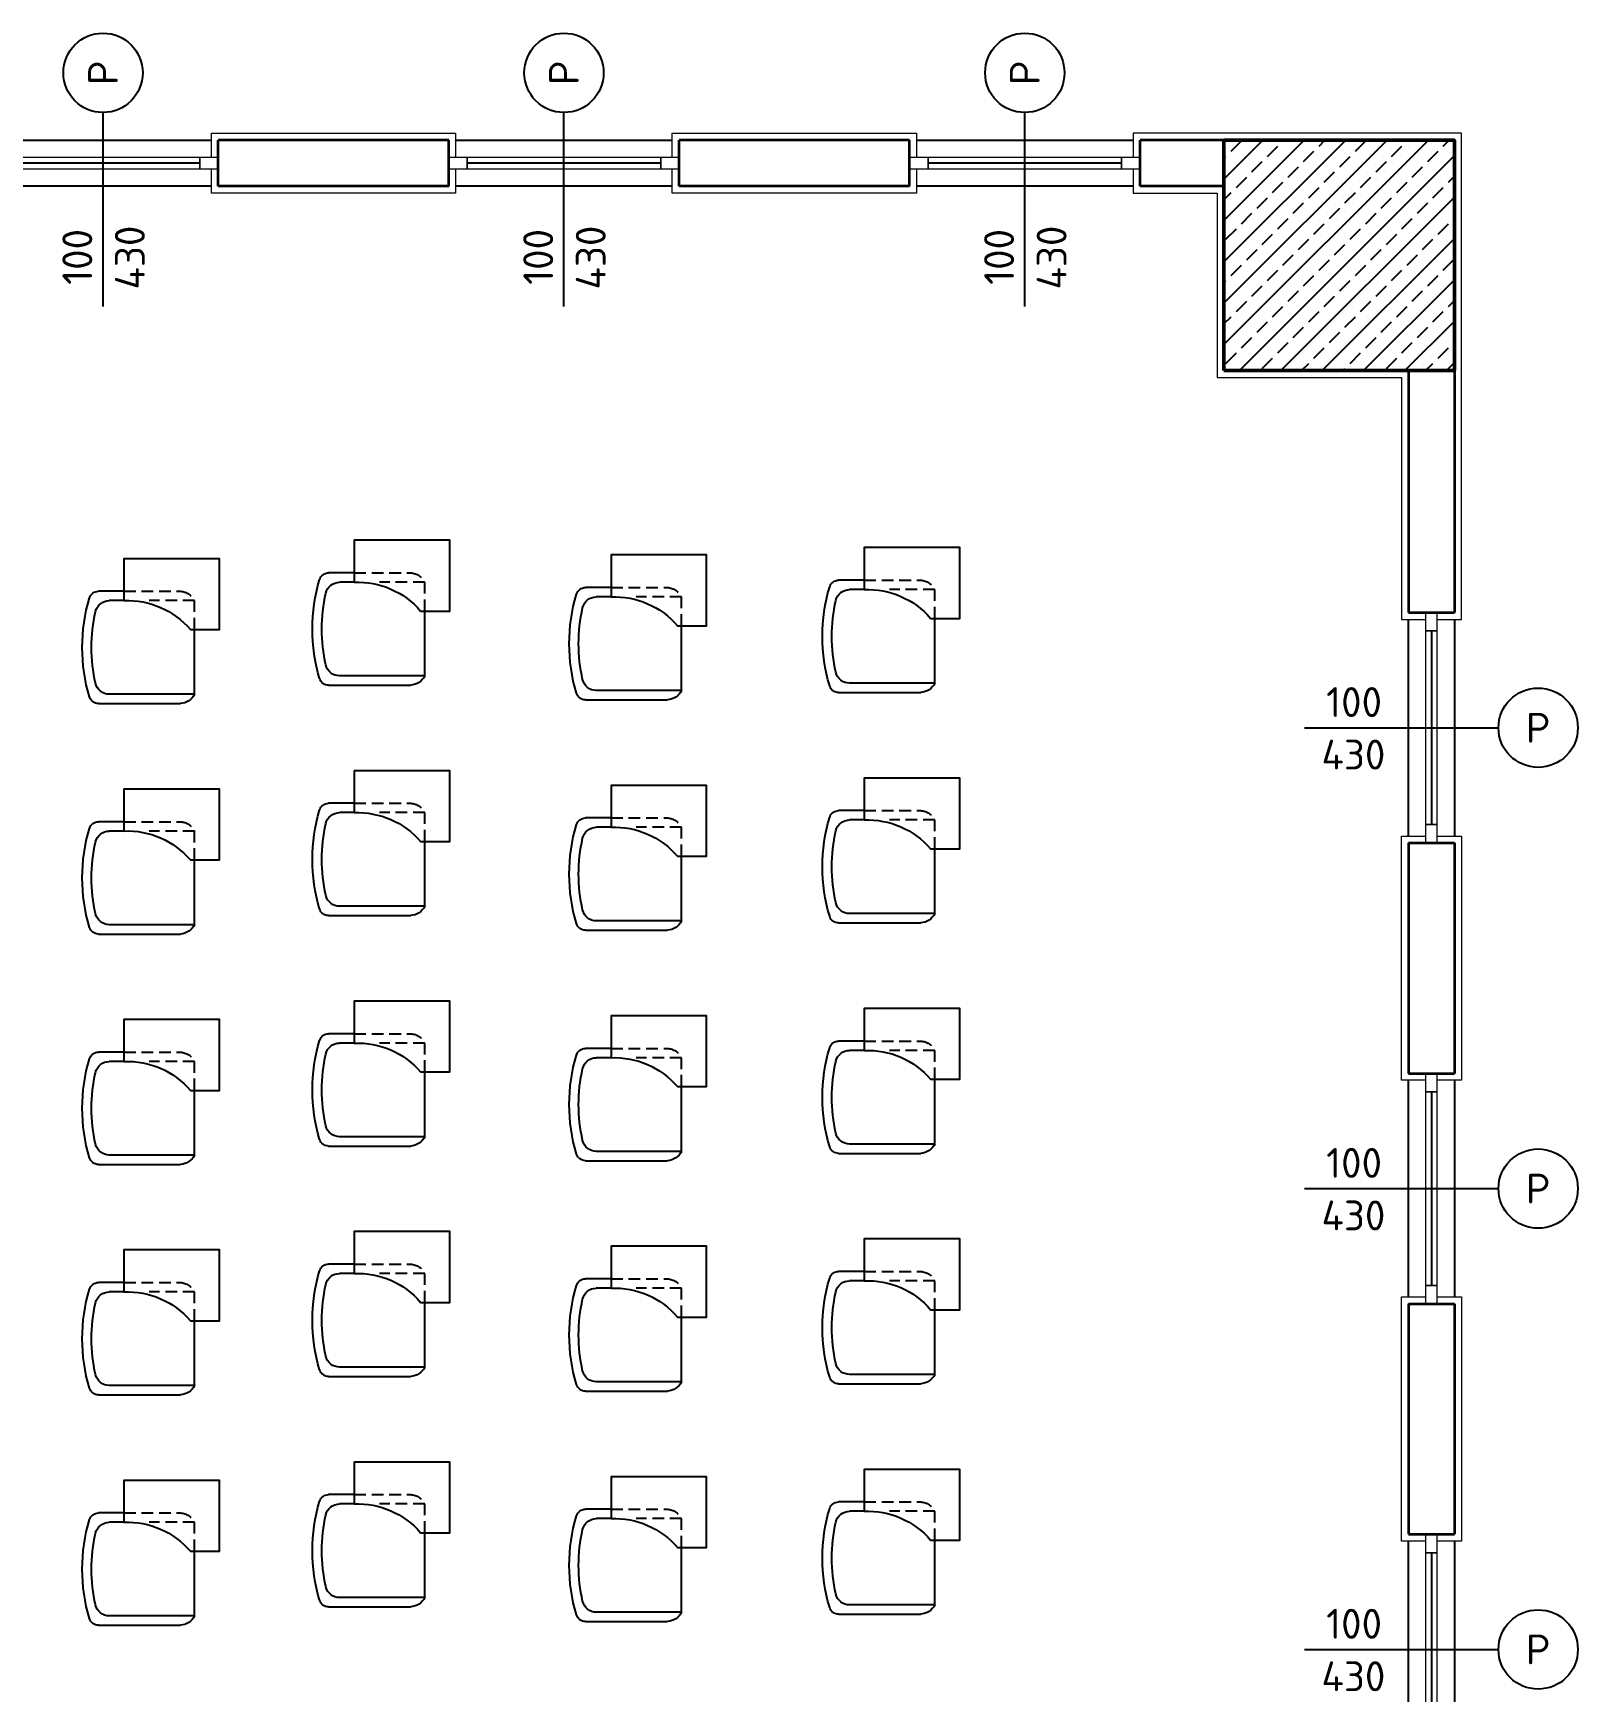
# Model space of a CAD drawing. Header units: millimetres. Extents: x 1443065 to 1517367, y 3763150 to 3779068.
# Drawn here: x 1493018 to 1493688, y 3768183 to 3768903 of the extents above; entities that cross this region are included whole.
import ezdxf
from ezdxf.enums import TextEntityAlignment as Align

# ---------------------------------------------------------------- set-up
doc = ezdxf.new("R2010")
doc.units = ezdxf.units.MM
doc.linetypes.add('HIDDEN', pattern=[9.525, 6.35, -3.175])
for name, color, linetype, lineweight in [('DUVAR', 2, 'Continuous', 35), ('MERDIVEN', 4, 'Continuous', 20), ('SIVA', 3, 'Continuous', 9), ('TASIYICI', 170, 'Continuous', 50)]:
    doc.layers.add(name, color=color, linetype=linetype, lineweight=lineweight)
for name, color, linetype in [('m-DOG_gor', 8, 'Continuous'), ('m-TAR_duvar', 8, 'Continuous'), ('m-TFR_', 1, 'Continuous'), ('m-YAZ_poz', 7, 'Continuous')]:
    doc.layers.add(name, color=color, linetype=linetype)
doc.styles.add('mono', font='isocpeur.ttf')
doc.styles.get("Standard").update_dxf_attribs({"font": 'arial.ttf'})

# ---------------------------------------------------------------- blocks, each defined once
blk = doc.blocks.new('m-penpoz')
blk.add_line((0, -1.625), (0, 0))
blk.add_circle((0, 0.332), 0.332)
blk.add_attdef('POZNO', text='', height=0.18).set_placement((0, 0.332), align=Align.MIDDLE)
blk.add_attdef('HEIGHT', text='', height=0.18, rotation=90).set_placement((0.069, -1.625), align=Align.TOP_LEFT)
blk.add_attdef('WIDTH', text='', height=0.18, rotation=90).set_placement((0, -1.625), align=Align.BOTTOM_LEFT)
blk = doc.blocks.new('A$C14E92FBA')
at = {"layer": 'm-TFR_', "linetype": 'HIDDEN'}
for p, q in [((13.49, 55.88), (38.1, 55.88)), ((13.49, 40.2), (13.49, 55.88)), ((51.8, 60.96), (21.11, 60.96))]:
    blk.add_line(p, q, dxfattribs=at)
at = {"layer": 'm-TFR_'}
for p, q in [((51.8, 60.96), (65.66, 60.96)), ((51.8, 55.88), (59.78, 55.88)), ((13.49, 5.08), (13.49, 40.2)), ((13.49, 5.08), (59.78, 5.08)), ((65.66, 0), (21.11, 0))]:
    blk.add_line(p, q, dxfattribs=at)
at = {"layer": 'm-TFR_', "elevation": -2985.02}
blk.add_lwpolyline([(15.75, 40.2), (0, 40.2), (0, 78.61), (51.8, 78.61), (51.8, 55.88)], dxfattribs=at)
at = {"layer": 'm-TFR_', "linetype": 'HIDDEN'}
blk.add_arc((21.89, 51.53), 9.46, 94.73545, 152.64468, dxfattribs=at)
at = {"layer": 'm-TFR_'}
for centre, radius, start, end in [((49.95, 10.86), 45.06, 87.65033, 139.36738), ((59.78, 48.26), 7.62, 12.63563, 90), ((59.78, 48.26), 7.62, 12.63563, 90), ((65.66, 55.88), 5.08, 16.60155, 90), ((65.66, 55.88), 5.08, 16.60155, 90), ((-19.53, 30.48), 93.98, 343.39845, 16.60155), ((-19.53, 30.48), 88.9, 347.36437, 12.63563), ((59.78, 12.7), 7.62, 270, 347.36437), ((21.89, 9.43), 9.46, 207.35532, 265.26455), ((65.66, 5.08), 5.08, 270, 343.39845)]:
    blk.add_arc(centre, radius, start, end, dxfattribs=at)

msp = doc.modelspace()

# ---------------------------------------------------------------- hatches: boundary and pattern name
at = {"layer": 'm-TAR_duvar'}
h = msp.add_hatch(dxfattribs=at)
h.set_pattern_fill('ANSI33', color=256, scale=2)
h.set_pattern_definition([(45, (67479.789, -87954.948), (-8.98025612, 8.98025612), []), (45, (67488.769, -87954.948), (-8.98025612, 8.98025612), [6.35, -3.175])])
h.paths.add_polyline_path([(1493634.62, 3768856.58), (1493534.62, 3768856.58), (1493534.62, 3768756.58), (1493634.62, 3768756.58)])

# ---------------------------------------------------------------- linework, layer by layer
at = {"layer": 'DUVAR'}
for p, q in [((1493198.18, 3768856.58), (1493098.18, 3768856.58)), ((1493098.18, 3768836.58), (1493098.18, 3768856.58)), ((1493198.18, 3768836.58), (1493198.18, 3768856.58)), ((1493398.18, 3768856.58), (1493298.18, 3768856.58)), ((1493298.18, 3768836.58), (1493298.18, 3768856.58)), ((1493398.18, 3768836.58), (1493398.18, 3768856.58)), ((1493536.62, 3768856.58), (1493498.18, 3768856.58)), ((1493498.18, 3768836.58), (1493498.18, 3768856.58)), ((1493198.18, 3768836.58), (1493098.18, 3768836.58)), ((1493398.18, 3768836.58), (1493298.18, 3768836.58)), ((1493534.62, 3768836.58), (1493498.18, 3768836.58)), ((1493634.62, 3768806.58), (1493634.62, 3768651.58)), ((1493614.62, 3768756.58), (1493614.62, 3768651.58)), ((1493614.62, 3768651.58), (1493634.62, 3768651.58)), ((1493614.62, 3768551.58), (1493614.62, 3768451.58)), ((1493614.62, 3768551.58), (1493634.62, 3768551.58)), ((1493634.62, 3768551.58), (1493634.62, 3768451.58)), ((1493614.62, 3768451.58), (1493634.62, 3768451.58)), ((1493614.62, 3768351.58), (1493614.62, 3768251.58)), ((1493614.62, 3768351.58), (1493634.62, 3768351.58)), ((1493634.62, 3768351.58), (1493634.62, 3768251.58)), ((1493614.62, 3768251.58), (1493634.62, 3768251.58))]:
    msp.add_line(p, q, dxfattribs=at)
at = {"layer": 'm-DOG_gor', "linetype": 'Continuous'}
for p, q in [((1493001.18, 3768856.58), (1493095.18, 3768856.58)), ((1493201.18, 3768856.58), (1493295.18, 3768856.58)), ((1493401.18, 3768856.58), (1493495.18, 3768856.58)), ((1493090.18, 3768846.58), (1493006.18, 3768846.58)), ((1493290.18, 3768846.58), (1493206.18, 3768846.58)), ((1493490.18, 3768846.58), (1493406.18, 3768846.58)), ((1493095.18, 3768836.58), (1493001.18, 3768836.58)), ((1493295.18, 3768836.58), (1493201.18, 3768836.58)), ((1493495.18, 3768836.58), (1493401.18, 3768836.58)), ((1493614.62, 3768554.58), (1493614.62, 3768648.58)), ((1493624.62, 3768643.58), (1493624.62, 3768559.58)), ((1493634.62, 3768648.58), (1493634.62, 3768554.58)), ((1493614.62, 3768354.58), (1493614.62, 3768448.58)), ((1493634.62, 3768448.58), (1493634.62, 3768354.58)), ((1493624.62, 3768443.58), (1493624.62, 3768359.58)), ((1493614.62, 3768154.58), (1493614.62, 3768248.58)), ((1493634.62, 3768248.58), (1493634.62, 3768154.58)), ((1493624.62, 3768243.58), (1493624.62, 3768159.58))]:
    msp.add_line(p, q, dxfattribs=at)
at = {"layer": 'MERDIVEN'}
for points in [[(1493006.18, 3768844.08), (1493090.18, 3768844.08), (1493090.18, 3768849.08), (1493006.18, 3768849.08)], [(1493090.18, 3768844.08), (1493098.18, 3768844.08), (1493098.18, 3768849.08), (1493090.18, 3768849.08)], [(1493198.18, 3768844.08), (1493206.18, 3768844.08), (1493206.18, 3768849.08), (1493198.18, 3768849.08)], [(1493206.18, 3768844.08), (1493290.18, 3768844.08), (1493290.18, 3768849.08), (1493206.18, 3768849.08)], [(1493290.18, 3768844.08), (1493298.18, 3768844.08), (1493298.18, 3768849.08), (1493290.18, 3768849.08)], [(1493398.18, 3768844.08), (1493406.18, 3768844.08), (1493406.18, 3768849.08), (1493398.18, 3768849.08)], [(1493406.18, 3768844.08), (1493490.18, 3768844.08), (1493490.18, 3768849.08), (1493406.18, 3768849.08)], [(1493490.18, 3768844.08), (1493498.18, 3768844.08), (1493498.18, 3768849.08), (1493490.18, 3768849.08)], [(1493627.12, 3768643.58), (1493627.12, 3768651.58), (1493622.12, 3768651.58), (1493622.12, 3768643.58)], [(1493627.12, 3768559.58), (1493627.12, 3768643.58), (1493622.12, 3768643.58), (1493622.12, 3768559.58)], [(1493627.12, 3768551.58), (1493627.12, 3768559.58), (1493622.12, 3768559.58), (1493622.12, 3768551.58)], [(1493627.12, 3768443.58), (1493627.12, 3768451.58), (1493622.12, 3768451.58), (1493622.12, 3768443.58)], [(1493627.12, 3768359.58), (1493627.12, 3768443.58), (1493622.12, 3768443.58), (1493622.12, 3768359.58)], [(1493627.12, 3768351.58), (1493627.12, 3768359.58), (1493622.12, 3768359.58), (1493622.12, 3768351.58)], [(1493627.12, 3768243.58), (1493627.12, 3768251.58), (1493622.12, 3768251.58), (1493622.12, 3768243.58)], [(1493627.12, 3768159.58), (1493627.12, 3768243.58), (1493622.12, 3768243.58), (1493622.12, 3768159.58)]]:
    msp.add_lwpolyline(points, close=True, dxfattribs=at)
at = {"layer": 'SIVA'}
for points in [[(1493095.18, 3768849.08), (1493095.18, 3768859.58), (1493201.18, 3768859.58), (1493201.18, 3768849.08)], [(1493295.18, 3768849.08), (1493295.18, 3768859.58), (1493401.18, 3768859.58), (1493401.18, 3768849.08)], [(1493627.12, 3768648.58), (1493637.62, 3768648.58), (1493637.62, 3768859.58), (1493495.18, 3768859.58), (1493495.18, 3768849.08)], [(1493201.18, 3768844.08), (1493201.18, 3768833.58), (1493095.18, 3768833.58), (1493095.18, 3768844.08)], [(1493401.18, 3768844.08), (1493401.18, 3768833.58), (1493295.18, 3768833.58), (1493295.18, 3768844.08)], [(1493495.18, 3768844.08), (1493495.18, 3768833.58), (1493531.62, 3768833.58), (1493531.62, 3768753.58), (1493611.62, 3768753.58), (1493611.62, 3768648.58), (1493622.12, 3768648.58)], [(1493622.12, 3768448.58), (1493611.62, 3768448.58), (1493611.62, 3768554.58), (1493622.12, 3768554.58)], [(1493627.12, 3768554.58), (1493637.62, 3768554.58), (1493637.62, 3768448.58), (1493627.12, 3768448.58)], [(1493622.12, 3768248.58), (1493611.62, 3768248.58), (1493611.62, 3768354.58), (1493622.12, 3768354.58)], [(1493627.12, 3768354.58), (1493637.62, 3768354.58), (1493637.62, 3768248.58), (1493627.12, 3768248.58)]]:
    msp.add_lwpolyline(points, dxfattribs=at)
at = {"layer": 'TASIYICI'}
msp.add_lwpolyline([(1493534.62, 3768756.58), (1493634.62, 3768756.58), (1493634.62, 3768856.58), (1493534.62, 3768856.58)], close=True, dxfattribs=at)

# ---------------------------------------------------------------- block references
at = {"layer": 'm-TFR_', "xscale": -0.8, "yscale": 0.8, "zscale": 0.8}
for p in [(1493198.61, 3768620.04), (1493419.93, 3768616.86), (1493098.71, 3768612.06, 2388.01), (1493310.06, 3768613.68), (1493198.61, 3768520.04), (1493419.93, 3768516.86), (1493098.71, 3768512.06, 2388.01), (1493310.06, 3768513.68), (1493198.61, 3768420.04), (1493419.93, 3768416.86), (1493098.71, 3768412.06, 2388.01), (1493310.06, 3768413.68), (1493198.61, 3768320.04), (1493310.06, 3768313.68), (1493419.93, 3768316.86), (1493098.71, 3768312.06, 2388.01), (1493198.61, 3768220.04), (1493310.06, 3768213.68), (1493419.93, 3768216.86), (1493098.71, 3768212.06, 2388.01)]:
    msp.add_blockref('A$C14E92FBA', p, dxfattribs=at)
at = {"layer": 'm-YAZ_poz'}
ref = msp.add_blockref('m-penpoz', (1493048.18, 3768868.61), dxfattribs=dict(at, xscale=51.83999999999998, yscale=51.83999999999998, zscale=51.83999999999998, rotation=0.0004505966874107999))
ref.add_attrib('WIDTH', '100', dxfattribs={"layer": '0', "height": 12.96, "rotation": 90, "style": 'mono'}).set_placement((1493047.39, 3768818.06), align=Align.BOTTOM_RIGHT)
ref.add_attrib('HEIGHT', '430', dxfattribs={"layer": '0', "height": 12.96, "rotation": 90, "style": 'mono'}).set_placement((1493070.19, 3768819.51), align=Align.BOTTOM_RIGHT)
ref.add_attrib('POZNO', 'P', dxfattribs={"layer": '0', "height": 12.96, "rotation": 90, "style": 'mono'}).set_placement((1493048.18, 3768885.82), align=Align.MIDDLE_CENTER)
ref = msp.add_blockref('m-penpoz', (1493248.18, 3768868.61), dxfattribs=dict(at, xscale=51.83999999999998, yscale=51.83999999999998, zscale=51.83999999999998, rotation=0.0004505966874107999))
ref.add_attrib('WIDTH', '100', dxfattribs={"layer": '0', "height": 12.96, "rotation": 90, "style": 'mono'}).set_placement((1493247.39, 3768818.06), align=Align.BOTTOM_RIGHT)
ref.add_attrib('HEIGHT', '430', dxfattribs={"layer": '0', "height": 12.96, "rotation": 90, "style": 'mono'}).set_placement((1493270.19, 3768819.51), align=Align.BOTTOM_RIGHT)
ref.add_attrib('POZNO', 'P', dxfattribs={"layer": '0', "height": 12.96, "rotation": 90, "style": 'mono'}).set_placement((1493248.18, 3768885.82), align=Align.MIDDLE_CENTER)
ref = msp.add_blockref('m-penpoz', (1493448.18, 3768868.61), dxfattribs=dict(at, xscale=51.83999999999998, yscale=51.83999999999998, zscale=51.83999999999998, rotation=0.0004505966874107999))
ref.add_attrib('WIDTH', '100', dxfattribs={"layer": '0', "height": 12.96, "rotation": 90, "style": 'mono'}).set_placement((1493447.39, 3768818.06), align=Align.BOTTOM_RIGHT)
ref.add_attrib('HEIGHT', '430', dxfattribs={"layer": '0', "height": 12.96, "rotation": 90, "style": 'mono'}).set_placement((1493470.19, 3768819.51), align=Align.BOTTOM_RIGHT)
ref.add_attrib('POZNO', 'P', dxfattribs={"layer": '0', "height": 12.96, "rotation": 90, "style": 'mono'}).set_placement((1493448.18, 3768885.82), align=Align.MIDDLE_CENTER)
ref = msp.add_blockref('m-penpoz', (1493653.75, 3768601.58), dxfattribs=dict(at, xscale=51.83999999999998, yscale=51.83999999999998, zscale=51.83999999999998, rotation=270.0004505966874))
ref.add_attrib('WIDTH', '100', dxfattribs={"layer": '0', "height": 12.96, "style": 'mono'}).set_placement((1493603.2, 3768602.37), align=Align.BOTTOM_RIGHT)
ref.add_attrib('HEIGHT', '430', dxfattribs={"layer": '0', "height": 12.96, "style": 'mono'}).set_placement((1493604.65, 3768579.57), align=Align.BOTTOM_RIGHT)
ref.add_attrib('POZNO', 'P', dxfattribs={"layer": '0', "height": 12.96, "style": 'mono'}).set_placement((1493670.96, 3768601.58), align=Align.MIDDLE_CENTER)
ref = msp.add_blockref('m-penpoz', (1493653.75, 3768401.58), dxfattribs=dict(at, xscale=51.83999999999998, yscale=51.83999999999998, zscale=51.83999999999998, rotation=270.0004505966874))
ref.add_attrib('WIDTH', '100', dxfattribs={"layer": '0', "height": 12.96, "style": 'mono'}).set_placement((1493603.2, 3768402.37), align=Align.BOTTOM_RIGHT)
ref.add_attrib('HEIGHT', '430', dxfattribs={"layer": '0', "height": 12.96, "style": 'mono'}).set_placement((1493604.65, 3768379.57), align=Align.BOTTOM_RIGHT)
ref.add_attrib('POZNO', 'P', dxfattribs={"layer": '0', "height": 12.96, "style": 'mono'}).set_placement((1493670.96, 3768401.58), align=Align.MIDDLE_CENTER)
ref = msp.add_blockref('m-penpoz', (1493653.75, 3768201.58), dxfattribs=dict(at, xscale=51.83999999999998, yscale=51.83999999999998, zscale=51.83999999999998, rotation=270.0004505966874))
ref.add_attrib('WIDTH', '100', dxfattribs={"layer": '0', "height": 12.96, "style": 'mono'}).set_placement((1493603.2, 3768202.37), align=Align.BOTTOM_RIGHT)
ref.add_attrib('HEIGHT', '430', dxfattribs={"layer": '0', "height": 12.96, "style": 'mono'}).set_placement((1493604.65, 3768179.57), align=Align.BOTTOM_RIGHT)
ref.add_attrib('POZNO', 'P', dxfattribs={"layer": '0', "height": 12.96, "style": 'mono'}).set_placement((1493670.96, 3768201.58), align=Align.MIDDLE_CENTER)

doc.saveas('drawing.dxf')
